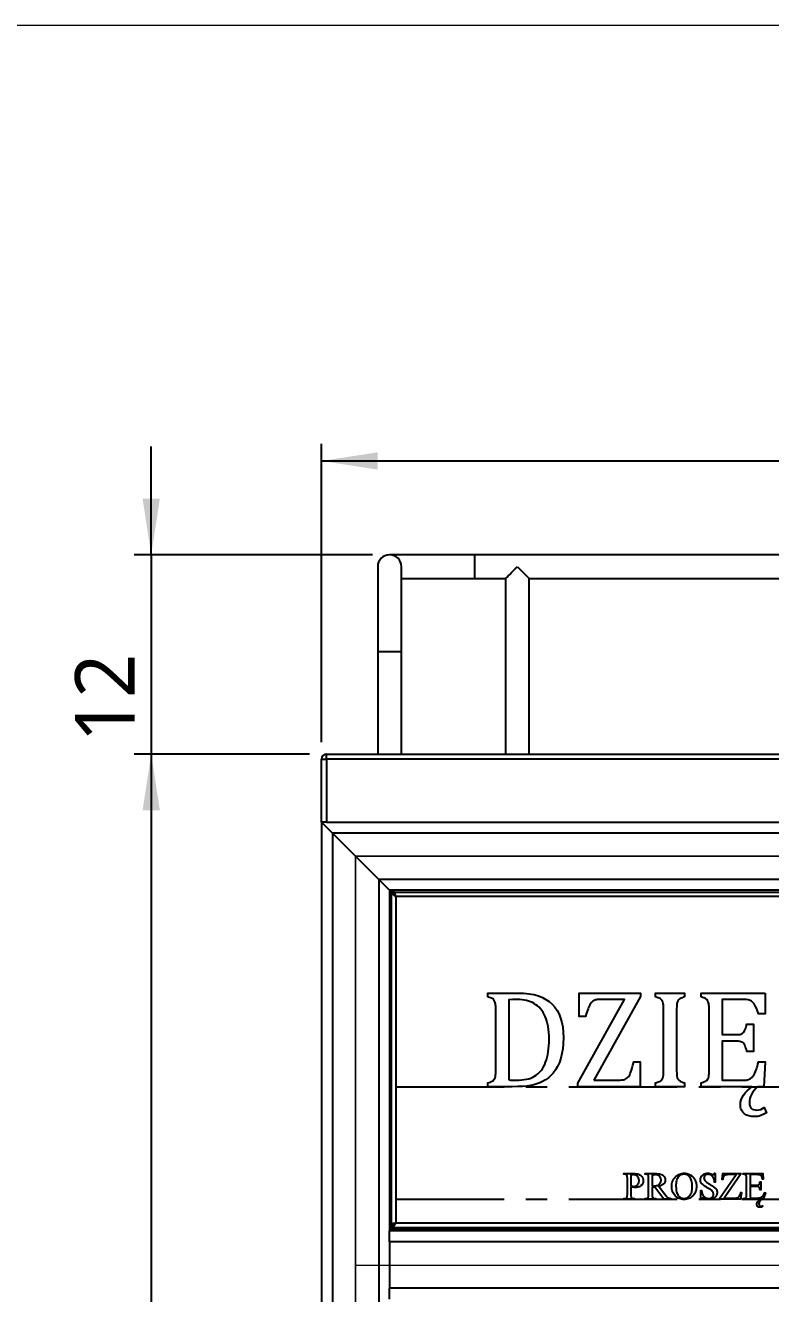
# Model space of a CAD drawing. Header units: millimetres. Extents: x 0.6 to 29.2, y 0.5 to 20.5.
# Drawn here: x 13.95 to 18.32, y 13.08 to 20.52 of the extents above; entities that cross this region are included whole.
import ezdxf

# ---------------------------------------------------------------- set-up
doc = ezdxf.new("R2010")
doc.units = ezdxf.units.MM
doc.linetypes.add('CENTER', pattern=[1.016, 0.635, -0.127, 0.127, -0.127])
doc.layers.add('BEND', color=5, linetype='CENTER')
doc.layers.add('DIMS', color=1, linetype='Continuous')
doc.styles.add('SLDTEXTSTYLE0', font='TREBUC.TTF')
doc.dimstyles.new('SLDDIMSTYLE0', dxfattribs={"dimtxt": 0.35, "dimasz": 0.3302, "dimexe": 0, "dimexo": 0.0625, "dimgap": 0.0875, "dimtad": 1, "dimdec": 1, "dimlfac": 10, "dimrnd": 1e-09, "dimzin": 12, "dimdsep": 46, "dimtxsty": 'SLDTEXTSTYLE0', "dimsah": 1, "dimcen": 0.09, "dimadec": 0, "dimazin": 3, "dimtfac": 1, "dimtdec": 1, "dimtofl": 0, "dimtmove": 0, "dimatfit": 3, "dimfxl": 0, "dimfrac": 2, "dimtolj": 1, "dimtzin": 12, "dimarcsym": 0})
doc.dimstyles.new('SLDDIMSTYLE1', dxfattribs={"dimtxt": 0.35, "dimasz": 0.3302, "dimexe": 0, "dimexo": 0.0625, "dimgap": 0.0875, "dimtad": 1, "dimdec": 0, "dimlfac": 10, "dimrnd": 1e-09, "dimzin": 12, "dimdsep": 46, "dimtxsty": 'SLDTEXTSTYLE0', "dimsah": 1, "dimcen": 0.09, "dimadec": 0, "dimazin": 3, "dimtfac": 1, "dimtmove": 0, "dimatfit": 0, "dimfxl": 0, "dimfrac": 2, "dimtolj": 1, "dimtzin": 12, "dimarcsym": 0})

# ---------------------------------------------------------------- blocks, each defined once
blk = doc.blocks.new('_D')
at = {"layer": 'DIMS'}
for p, q in [((15.6845, 16.3131), (15.6845, 18.0639)), ((22.1845, 16.3131), (22.1845, 18.0639)), ((15.6845, 17.9639), (22.1845, 17.9639))]:
    blk.add_line(p, q, dxfattribs=at)
for points in [[(15.6845, 17.9639), (16.0147, 17.9131), (16.0147, 18.0147)], [(22.1845, 17.9639), (21.8543, 18.0147), (21.8543, 17.9131)]]:
    blk.add_solid(points, dxfattribs=at)
at = {"layer": 'DIMS', "insert": (18.6631, 18.4113, -5.3244), "char_height": 0.35, "attachment_point": 1, "style": 'SLDTEXTSTYLE0'}
blk.add_mtext('65', dxfattribs=at)
blk = doc.blocks.new('_D_1')
at = {"layer": 'DIMS'}
for p, q in [((15.6145, 16.2431), (14.5845, 16.2431)), ((14.6845, 16.2431), (14.6845, 5.5431)), ((15.5845, 5.5431), (14.5845, 5.5431))]:
    blk.add_line(p, q, dxfattribs=at)
for points in [[(14.6845, 16.2431), (14.6337, 15.9129), (14.7353, 15.9129)], [(14.6845, 5.5431), (14.7353, 5.8733), (14.6337, 5.8733)]]:
    blk.add_solid(points, dxfattribs=at)
at = {"layer": 'DIMS', "insert": (14.2372, 10.3043, -5.3244), "char_height": 0.35, "attachment_point": 1, "rotation": 90, "style": 'SLDTEXTSTYLE0'}
blk.add_mtext('107', dxfattribs=at)
blk = doc.blocks.new('_D_2')
at = {"layer": 'DIMS'}
for p, q in [((14.6845, 17.4131), (14.6845, 18.0481)), ((15.9845, 17.4131), (14.5845, 17.4131)), ((14.6845, 17.4131), (14.6845, 16.2431)), ((15.6145, 16.2431), (14.5845, 16.2431)), ((14.6845, 16.2431), (14.6845, 15.6081))]:
    blk.add_line(p, q, dxfattribs=at)
for points in [[(14.6845, 17.4131), (14.7353, 17.7433), (14.6337, 17.7433)], [(14.6845, 16.2431), (14.6337, 15.9129), (14.7353, 15.9129)]]:
    blk.add_solid(points, dxfattribs=at)
at = {"layer": 'DIMS', "insert": (14.2372, 16.3118, -5.3244), "char_height": 0.35, "attachment_point": 1, "rotation": 90, "style": 'SLDTEXTSTYLE0'}
blk.add_mtext('12', dxfattribs=at)

msp = doc.modelspace()

# ---------------------------------------------------------------- linework, layer by layer
at = {"color": 7, "linetype": 'Continuous', "lineweight": 0}
for p, q in [((29.1729, 20.5213), (0.5729, 20.5213)), ((15.8845, 5.5431), (15.8845, 15.6431)), ((15.8845, 15.6431), (21.9845, 15.6431)), ((21.9845, 15.6431), (15.8845, 15.6431)), ((15.8845, 15.6431), (15.8845, 5.5431)), ((15.8845, 13.2431), (21.9845, 13.2431)), ((15.8845, 13.2431), (21.9845, 13.2431))]:
    msp.add_line(p, q, dxfattribs=at)
for p, q in [((16.5845, 17.4131), (16.0845, 17.4131)), ((21.2845, 17.4131), (16.5845, 17.4131)), ((16.5845, 17.2731), (16.5845, 17.4131)), ((16.0145, 17.3431), (16.0145, 16.8431)), ((16.1545, 16.8431), (16.1545, 17.3431)), ((16.1545, 17.2731), (16.5845, 17.2731)), ((16.5845, 17.2731), (16.7645, 17.2731)), ((16.7645, 17.2731), (16.7645, 16.2431)), ((16.9045, 16.2431), (16.9045, 17.2731)), ((16.9045, 17.2731), (20.9645, 17.2731)), ((16.0145, 16.8431), (16.0145, 16.2431)), ((16.1545, 16.8431), (16.0145, 16.8431)), ((16.1545, 16.2431), (16.1545, 16.8431)), ((15.7145, 16.2131), (15.7145, 16.2431)), ((15.7145, 16.2431), (22.1545, 16.2431)), ((15.6845, 16.2131), (15.7145, 16.2131)), ((15.6845, 15.8431), (15.6845, 16.2131)), ((15.7145, 16.2131), (15.7145, 15.8431)), ((22.1545, 16.2131), (15.7145, 16.2131)), ((15.7145, 15.8431), (15.6845, 15.8431)), ((15.6845, 15.8431), (15.6845, 5.5431)), ((15.7145, 15.8431), (22.1545, 15.8431)), ((15.7485, 15.7791), (15.7485, 5.5431)), ((15.7485, 15.7791), (16.0205, 15.5071)), ((22.1205, 15.7791), (15.7485, 15.7791)), ((16.0205, 15.5071), (16.0205, 5.5431)), ((21.8485, 15.5071), (16.0205, 15.5071)), ((16.0845, 15.4431), (16.0845, 13.4431)), ((21.7845, 15.4431), (16.0845, 15.4431)), ((16.0945, 13.4791), (16.0945, 15.4331)), ((16.1095, 15.4331), (16.0945, 15.4331)), ((16.0955, 15.4389), (16.0955, 15.4431)), ((16.1105, 15.4331), (21.7585, 15.4331)), ((16.1105, 15.4261), (16.1105, 15.4331)), ((16.1136, 15.4211), (16.1105, 15.4241)), ((16.0945, 15.3631), (16.0845, 15.3631)), ((16.1215, 15.4061), (16.1215, 13.4901)), ((21.7475, 15.4061), (16.1215, 15.4061)), ((16.0845, 15.3031), (16.0945, 15.3031)), ((16.0945, 13.4791), (16.0996, 13.4791)), ((16.0945, 13.4781), (16.0945, 13.4631)), ((16.1215, 13.4901), (21.7475, 13.4901)), ((21.7845, 13.4431), (16.0845, 13.4431)), ((16.0845, 13.3791), (16.0845, 13.4431)), ((16.0945, 13.4631), (21.7745, 13.4631)), ((16.0945, 13.4631), (16.0945, 13.4511)), ((16.0945, 13.4511), (21.7745, 13.4511)), ((16.0945, 13.4431), (16.0945, 13.4511)), ((16.0845, 13.3791), (16.0845, 13.1071)), ((21.7845, 13.3791), (16.0845, 13.3791)), ((21.7845, 13.1071), (16.0845, 13.1071)), ((16.0845, 13.0431), (16.0845, 13.1071))]:
    msp.add_line(p, q)
at = {"flags": 128}
for points in [[(16.7645, 17.2731), (16.7656, 17.2741), (16.7688, 17.2773), (16.7739, 17.2824), (16.7809, 17.2894), (16.7895, 17.2981), (16.7995, 17.3081), (16.8106, 17.3191), (16.8224, 17.3309), (16.8345, 17.3431)], [(16.8345, 17.3431), (16.8467, 17.3309), (16.8585, 17.3191), (16.8695, 17.3081), (16.8795, 17.2981), (16.8882, 17.2894), (16.8952, 17.2824), (16.9003, 17.2773), (16.9035, 17.2741), (16.9045, 17.2731)], [(15.6845, 15.8431), (15.6855, 15.8421), (15.6884, 15.8392), (15.6931, 15.8345), (15.6995, 15.8281), (15.7074, 15.8202), (15.7165, 15.8111), (15.7267, 15.8009), (15.7374, 15.7902), (15.7485, 15.7791)], [(15.7485, 15.7791), (15.7361, 15.7915), (15.724, 15.8035), (15.713, 15.8146), (15.7033, 15.8243), (15.6953, 15.8323), (15.6894, 15.8382), (15.6858, 15.8418), (15.6845, 15.8431)], [(16.0205, 15.5071), (16.0317, 15.4959), (16.0424, 15.4852), (16.0525, 15.4751), (16.0617, 15.4659), (16.0696, 15.458), (16.076, 15.4516), (16.0807, 15.4469), (16.0836, 15.444), (16.0845, 15.4431)], [(16.0845, 15.4431), (16.0833, 15.4443), (16.0797, 15.4479), (16.0738, 15.4538), (16.0658, 15.4618), (16.0561, 15.4715), (16.045, 15.4826), (16.033, 15.4946), (16.0205, 15.5071)], [(16.6603, 14.2901), (16.6603, 14.313), (16.6603, 14.313), (16.6689, 14.3154), (16.6762, 14.3176), (16.6821, 14.3199), (16.6868, 14.322), (16.694, 14.3271), (16.6993, 14.3333), (16.7033, 14.3415), (16.7058, 14.3527), (16.7066, 14.36), (16.7073, 14.3692), (16.7077, 14.3802), (16.7078, 14.3929), (16.7078, 14.3929), (16.7078, 14.7372), (16.7078, 14.7372), (16.7077, 14.7502), (16.7073, 14.7612), (16.7066, 14.7703), (16.7058, 14.7775), (16.7031, 14.7886), (16.6992, 14.7968), (16.6938, 14.8031), (16.6869, 14.8078), (16.6824, 14.81), (16.6764, 14.8122), (16.6691, 14.8146), (16.6603, 14.8171), (16.6603, 14.8171), (16.6603, 14.8401), (16.6603, 14.8401), (16.8352, 14.8401), (16.8352, 14.8401), (16.8535, 14.8398), (16.8711, 14.839), (16.8877, 14.8377), (16.9036, 14.8359), (16.9185, 14.8335), (16.9327, 14.8306), (16.9459, 14.8273), (16.9583, 14.8233), (16.9814, 14.814), (17.0026, 14.8027), (17.022, 14.7893), (17.0394, 14.7739), (17.0549, 14.7566), (17.0683, 14.7374), (17.0795, 14.716), (17.0887, 14.6928), (17.0958, 14.6673), (17.101, 14.6395), (17.104, 14.6095), (17.105, 14.577), (17.105, 14.577), (17.1041, 14.5439), (17.1012, 14.5129), (17.0963, 14.484), (17.0896, 14.457), (17.0812, 14.4322), (17.0708, 14.4094), (17.0587, 14.3888), (17.0449, 14.3703), (17.0449, 14.3703), (17.0314, 14.3556), (17.0166, 14.3423), (17.0002, 14.3304), (16.9824, 14.3199), (16.9824, 14.3199), (16.9666, 14.3124), (16.9494, 14.306), (16.9311, 14.3009), (16.9115, 14.2969), (16.8898, 14.2939), (16.8649, 14.2917), (16.8366, 14.2905), (16.805, 14.2901), (16.805, 14.2901), (16.6603, 14.2901)], [(17.283, 14.3282), (17.4257, 14.3282), (17.4257, 14.3282), (17.4382, 14.3286), (17.4489, 14.3294), (17.4578, 14.331), (17.4651, 14.333), (17.4713, 14.3358), (17.4768, 14.3392), (17.4818, 14.3434), (17.4863, 14.3482), (17.4903, 14.3539), (17.4943, 14.3606), (17.4978, 14.3684), (17.5013, 14.3772), (17.5049, 14.3878), (17.5087, 14.4011), (17.513, 14.4168), (17.5175, 14.4352), (17.5175, 14.4352), (17.5557, 14.4352), (17.5557, 14.4352), (17.5557, 14.2901), (17.5557, 14.2901), (17.1891, 14.2901), (17.1891, 14.2901), (17.1891, 14.3103), (17.1891, 14.3103), (17.4641, 14.8019), (17.4641, 14.8019), (17.3187, 14.8019), (17.3187, 14.8019), (17.3113, 14.8017), (17.3047, 14.8013), (17.2989, 14.8004), (17.294, 14.7992), (17.2855, 14.796), (17.2777, 14.7914), (17.2706, 14.7848), (17.2635, 14.7757), (17.2601, 14.7701), (17.2565, 14.7635), (17.253, 14.7559), (17.2494, 14.7474), (17.246, 14.7379), (17.2424, 14.7273), (17.2387, 14.7154), (17.2349, 14.7026), (17.2349, 14.7026), (17.1967, 14.7026), (17.1967, 14.7026), (17.1967, 14.8401), (17.1967, 14.8401), (17.5575, 14.8401), (17.5575, 14.8401), (17.5575, 14.8201), (17.5575, 14.8201), (17.283, 14.3282)], [(17.7696, 14.3929), (17.7697, 14.3805), (17.7701, 14.3699), (17.7706, 14.361), (17.7714, 14.3539), (17.7738, 14.3429), (17.7774, 14.3345), (17.7826, 14.3279), (17.7899, 14.3225), (17.7947, 14.3201), (17.8008, 14.3177), (17.808, 14.3154), (17.8168, 14.313), (17.8168, 14.313), (17.8168, 14.2901), (17.8168, 14.2901), (17.6461, 14.2901), (17.6461, 14.2901), (17.6461, 14.313), (17.6461, 14.313), (17.6575, 14.3162), (17.667, 14.3197), (17.6742, 14.3232), (17.6795, 14.3271), (17.6833, 14.3314), (17.6865, 14.3365), (17.6889, 14.3423), (17.6906, 14.3491), (17.6918, 14.3573), (17.6926, 14.3673), (17.6931, 14.3791), (17.6932, 14.3929), (17.6932, 14.3929), (17.6932, 14.7372), (17.6932, 14.7372), (17.6931, 14.7499), (17.6927, 14.7609), (17.692, 14.77), (17.6912, 14.7772), (17.6886, 14.7883), (17.6846, 14.7966), (17.6793, 14.8029), (17.6723, 14.8078), (17.6678, 14.81), (17.6619, 14.8122), (17.6547, 14.8146), (17.6461, 14.8171), (17.6461, 14.8171), (17.6461, 14.8401), (17.6461, 14.8401), (17.8168, 14.8401), (17.8168, 14.8401), (17.8168, 14.8171), (17.8168, 14.8171), (17.8085, 14.815), (17.8015, 14.8127), (17.7956, 14.8106), (17.7911, 14.8083), (17.7842, 14.8034), (17.7787, 14.7974), (17.7765, 14.7937), (17.7746, 14.7892), (17.7731, 14.784), (17.7718, 14.7778), (17.7708, 14.7703), (17.7702, 14.761), (17.7697, 14.7501), (17.7696, 14.7372), (17.7696, 14.7372), (17.7696, 14.3929)], [(18.2891, 14.8401), (18.2891, 14.7178), (18.2891, 14.7178), (18.2509, 14.7178), (18.2509, 14.7178), (18.2448, 14.7359), (18.2384, 14.7516), (18.2319, 14.765), (18.2252, 14.776), (18.218, 14.7848), (18.2102, 14.7916), (18.2012, 14.7966), (18.1907, 14.7997), (18.1784, 14.8014), (18.1637, 14.8019), (18.1637, 14.8019), (18.037, 14.8019), (18.037, 14.8019), (18.037, 14.5956), (18.037, 14.5956), (18.1242, 14.5956), (18.1242, 14.5956), (18.1327, 14.596), (18.1402, 14.5969), (18.1467, 14.5985), (18.1523, 14.6007), (18.1572, 14.6037), (18.1617, 14.6077), (18.1656, 14.6124), (18.1692, 14.6182), (18.1726, 14.6252), (18.1759, 14.6339), (18.179, 14.6444), (18.1821, 14.6567), (18.1821, 14.6567), (18.2203, 14.6567), (18.2203, 14.6567), (18.2203, 14.4963), (18.2203, 14.4963), (18.1821, 14.4963), (18.1821, 14.4963), (18.1791, 14.508), (18.1761, 14.5181), (18.1728, 14.5269), (18.1695, 14.5339), (18.1659, 14.5398), (18.1619, 14.5448), (18.1576, 14.5488), (18.153, 14.5519), (18.1476, 14.5543), (18.1411, 14.5561), (18.1332, 14.5571), (18.1242, 14.5574), (18.1242, 14.5574), (18.037, 14.5574), (18.037, 14.5574), (18.037, 14.3282), (18.037, 14.3282), (18.1597, 14.3282), (18.1597, 14.3282), (18.1689, 14.3285), (18.1772, 14.3291), (18.1846, 14.3302), (18.1911, 14.3317), (18.2023, 14.3364), (18.2117, 14.3435), (18.2199, 14.3532), (18.2271, 14.3653), (18.2333, 14.3789), (18.2384, 14.3931), (18.241, 14.4011), (18.2438, 14.4108), (18.2472, 14.4222), (18.2509, 14.4352), (18.2509, 14.4352), (18.2891, 14.4352), (18.2891, 14.4352), (18.2814, 14.2901), (18.2814, 14.2901), (18.2454, 14.2901), (18.2454, 14.2901), (18.2341, 14.2786), (18.2244, 14.2671), (18.2161, 14.2556), (18.2094, 14.244), (18.2042, 14.2323), (18.2004, 14.2206), (18.1981, 14.2089), (18.1974, 14.1971), (18.1974, 14.1971), (18.1981, 14.1865), (18.2001, 14.1774), (18.2035, 14.1696), (18.2081, 14.1634), (18.2142, 14.1586), (18.2216, 14.1553), (18.2303, 14.1533), (18.2404, 14.1526), (18.2404, 14.1526), (18.2534, 14.1536), (18.2646, 14.1569), (18.2747, 14.1617), (18.2843, 14.1678), (18.2843, 14.1678), (18.2967, 14.1373), (18.2967, 14.1373), (18.2811, 14.128), (18.2641, 14.1207), (18.255, 14.1179), (18.2454, 14.1159), (18.235, 14.1147), (18.2241, 14.1144), (18.2241, 14.1144), (18.2086, 14.1153), (18.1938, 14.1182), (18.1802, 14.1233), (18.1684, 14.1307), (18.1585, 14.1406), (18.1506, 14.1529), (18.1477, 14.1601), (18.1456, 14.1681), (18.1444, 14.1765), (18.1439, 14.1859), (18.1439, 14.1859), (18.145, 14.1995), (18.1485, 14.2131), (18.1541, 14.2267), (18.1619, 14.2402), (18.1718, 14.2534), (18.1834, 14.2662), (18.1967, 14.2784), (18.2117, 14.2901), (18.2117, 14.2901), (17.9134, 14.2901), (17.9134, 14.2901), (17.9134, 14.313), (17.9134, 14.313), (17.9249, 14.3162), (17.9343, 14.3197), (17.9416, 14.3232), (17.9469, 14.3271), (17.9507, 14.3314), (17.9539, 14.3365), (17.9563, 14.3423), (17.958, 14.3491), (17.9591, 14.3573), (17.96, 14.3673), (17.9605, 14.3791), (17.9606, 14.3929), (17.9606, 14.3929), (17.9606, 14.7372), (17.9606, 14.7372), (17.9605, 14.7499), (17.9601, 14.7609), (17.9594, 14.77), (17.9586, 14.7772), (17.9559, 14.7883), (17.952, 14.7966), (17.9466, 14.8029), (17.9397, 14.8078), (17.9352, 14.81), (17.9293, 14.8122), (17.922, 14.8146), (17.9134, 14.8171), (17.9134, 14.8171), (17.9134, 14.8401), (17.9134, 14.8401), (18.2891, 14.8401)], [(16.7842, 14.3298), (16.7929, 14.3291), (16.8035, 14.3286), (16.8159, 14.3284), (16.8303, 14.3282), (16.8303, 14.3282), (16.8461, 14.3286), (16.8613, 14.3297), (16.8754, 14.3314), (16.8887, 14.3337), (16.9014, 14.337), (16.9133, 14.3409), (16.9248, 14.3457), (16.9355, 14.3513), (16.9458, 14.3578), (16.9556, 14.3656), (16.9648, 14.3746), (16.9734, 14.3846), (16.9814, 14.3957), (16.9887, 14.4075), (16.9951, 14.4202), (17.0007, 14.4336), (17.0056, 14.4478), (17.0098, 14.4629), (17.0134, 14.4786), (17.0161, 14.4951), (17.0183, 14.5124), (17.0198, 14.5306), (17.0206, 14.5495), (17.021, 14.5692), (17.021, 14.5692), (17.0206, 14.589), (17.0196, 14.6079), (17.0178, 14.6258), (17.0153, 14.6429), (17.012, 14.6591), (17.0082, 14.6743), (17.0036, 14.6886), (16.9982, 14.7021), (16.9922, 14.7146), (16.9857, 14.7263), (16.9785, 14.7372), (16.9707, 14.7471), (16.9624, 14.7561), (16.9534, 14.7643), (16.9439, 14.7715), (16.9337, 14.778), (16.9231, 14.7836), (16.912, 14.7885), (16.9003, 14.7926), (16.8882, 14.7959), (16.8755, 14.7985), (16.8624, 14.8004), (16.8488, 14.8015), (16.8346, 14.8019), (16.8346, 14.8019), (16.8087, 14.8015), (16.7842, 14.8003), (16.7842, 14.8003), (16.7842, 14.3298)], [(17.5012, 13.7013), (17.5012, 13.657), (17.5012, 13.657), (17.5012, 13.6535), (17.5014, 13.6504), (17.5016, 13.6477), (17.502, 13.6453), (17.5024, 13.6432), (17.5029, 13.6415), (17.5035, 13.6401), (17.5042, 13.639), (17.5042, 13.639), (17.5065, 13.6369), (17.5093, 13.6353), (17.5126, 13.6344), (17.5165, 13.6341), (17.5165, 13.6341), (17.522, 13.6341), (17.522, 13.6341), (17.522, 13.6299), (17.522, 13.6299), (17.4595, 13.6299), (17.4595, 13.6299), (17.4595, 13.6341), (17.4595, 13.6341), (17.465, 13.6341), (17.465, 13.6341), (17.4672, 13.6342), (17.4693, 13.6344), (17.4712, 13.6349), (17.473, 13.6357), (17.4745, 13.6365), (17.4759, 13.6376), (17.4772, 13.6389), (17.4782, 13.6404), (17.4782, 13.6404), (17.4787, 13.6414), (17.4792, 13.6427), (17.4795, 13.6443), (17.4799, 13.6463), (17.4801, 13.6485), (17.4802, 13.651), (17.4803, 13.6539), (17.4804, 13.657), (17.4804, 13.657), (17.4804, 13.7528), (17.4804, 13.7528), (17.4803, 13.7563), (17.4802, 13.7594), (17.4799, 13.7621), (17.4797, 13.7645), (17.4792, 13.7666), (17.4787, 13.7683), (17.4782, 13.7697), (17.4775, 13.7707), (17.4775, 13.7707), (17.4751, 13.7729), (17.4723, 13.7745), (17.4689, 13.7754), (17.465, 13.7757), (17.465, 13.7757), (17.4595, 13.7757), (17.4595, 13.7757), (17.4595, 13.7799), (17.4595, 13.7799), (17.5147, 13.7799), (17.5147, 13.7799), (17.5196, 13.7798), (17.5243, 13.7796), (17.5286, 13.7793), (17.5327, 13.7789), (17.5366, 13.7783), (17.5401, 13.7776), (17.5435, 13.7768), (17.5465, 13.7758), (17.5521, 13.7734), (17.5572, 13.7704), (17.5619, 13.7666), (17.5661, 13.7621), (17.568, 13.7596), (17.5696, 13.757), (17.571, 13.7543), (17.5721, 13.7515), (17.573, 13.7486), (17.5736, 13.7456), (17.574, 13.7425), (17.5741, 13.7392), (17.5741, 13.7392), (17.5739, 13.7348), (17.5733, 13.7306), (17.5724, 13.7266), (17.571, 13.7229), (17.5693, 13.7193), (17.5672, 13.716), (17.5647, 13.7128), (17.5618, 13.7099), (17.5585, 13.7073), (17.555, 13.705), (17.5511, 13.703), (17.5469, 13.7015), (17.5424, 13.7002), (17.5375, 13.6994), (17.5324, 13.6988), (17.5269, 13.6986), (17.5269, 13.6986), (17.5212, 13.6988), (17.5149, 13.6993), (17.5083, 13.7002), (17.5012, 13.7013)], [(17.7359, 13.6299), (17.6948, 13.6299), (17.6948, 13.6299), (17.6427, 13.7007), (17.6427, 13.7007), (17.6399, 13.7006), (17.6373, 13.7006), (17.6351, 13.7005), (17.6331, 13.7005), (17.6331, 13.7005), (17.6315, 13.7005), (17.6298, 13.7005), (17.628, 13.7006), (17.6262, 13.7007), (17.6262, 13.7007), (17.6262, 13.657), (17.6262, 13.657), (17.6262, 13.6535), (17.6264, 13.6504), (17.6266, 13.6477), (17.627, 13.6453), (17.6274, 13.6432), (17.6279, 13.6415), (17.6285, 13.6401), (17.6292, 13.639), (17.6292, 13.639), (17.6315, 13.6369), (17.6343, 13.6353), (17.6376, 13.6344), (17.6414, 13.6341), (17.6414, 13.6341), (17.647, 13.6341), (17.647, 13.6341), (17.647, 13.6299), (17.647, 13.6299), (17.5845, 13.6299), (17.5845, 13.6299), (17.5845, 13.6341), (17.5845, 13.6341), (17.59, 13.6341), (17.59, 13.6341), (17.5922, 13.6342), (17.5942, 13.6344), (17.5961, 13.6349), (17.5979, 13.6357), (17.5994, 13.6365), (17.6008, 13.6376), (17.6021, 13.6389), (17.6031, 13.6404), (17.6031, 13.6404), (17.6036, 13.6414), (17.6041, 13.6427), (17.6045, 13.6443), (17.6048, 13.6463), (17.605, 13.6485), (17.6052, 13.651), (17.6053, 13.6539), (17.6054, 13.657), (17.6054, 13.657), (17.6054, 13.7528), (17.6054, 13.7528), (17.6053, 13.7563), (17.6052, 13.7594), (17.6049, 13.7621), (17.6046, 13.7645), (17.6042, 13.7666), (17.6037, 13.7683), (17.6031, 13.7697), (17.6024, 13.7707), (17.6024, 13.7707), (17.6, 13.7729), (17.5972, 13.7745), (17.5938, 13.7754), (17.59, 13.7757), (17.59, 13.7757), (17.5845, 13.7757), (17.5845, 13.7757), (17.5845, 13.7799), (17.5845, 13.7799), (17.64, 13.7799), (17.64, 13.7799), (17.6458, 13.7798), (17.6513, 13.7797), (17.6564, 13.7794), (17.661, 13.779), (17.6653, 13.7786), (17.6692, 13.778), (17.6727, 13.7773), (17.6757, 13.7765), (17.6813, 13.7745), (17.6864, 13.7718), (17.691, 13.7683), (17.6952, 13.7642), (17.6971, 13.7619), (17.6988, 13.7595), (17.7002, 13.757), (17.7013, 13.7544), (17.7022, 13.7516), (17.7028, 13.7488), (17.7032, 13.7458), (17.7033, 13.7428), (17.7033, 13.7428), (17.7032, 13.7395), (17.7027, 13.7363), (17.702, 13.7333), (17.701, 13.7303), (17.6997, 13.7275), (17.6981, 13.7248), (17.6963, 13.7222), (17.6941, 13.7197), (17.6917, 13.7173), (17.6889, 13.7151), (17.6858, 13.7132), (17.6825, 13.7113), (17.6787, 13.7097), (17.6747, 13.7082), (17.6704, 13.707), (17.6658, 13.7059), (17.6658, 13.7059), (17.698, 13.6607), (17.698, 13.6607), (17.7006, 13.657), (17.7031, 13.6537), (17.7055, 13.6507), (17.7078, 13.648), (17.71, 13.6456), (17.7121, 13.6436), (17.7142, 13.6418), (17.7161, 13.6404), (17.7202, 13.6381), (17.7248, 13.6363), (17.73, 13.635), (17.7359, 13.6341), (17.7359, 13.6341), (17.7359, 13.6299)], [(17.8151, 13.782), (17.8223, 13.7816), (17.8291, 13.7806), (17.8358, 13.7789), (17.8422, 13.7765), (17.8483, 13.7734), (17.8543, 13.7697), (17.8599, 13.7653), (17.8654, 13.7602), (17.8703, 13.7546), (17.8747, 13.7486), (17.8783, 13.7423), (17.8813, 13.7357), (17.8836, 13.7287), (17.8853, 13.7214), (17.8863, 13.7137), (17.8866, 13.7058), (17.8866, 13.7058), (17.8863, 13.6975), (17.8853, 13.6897), (17.8836, 13.6822), (17.8813, 13.675), (17.8783, 13.6682), (17.8746, 13.6618), (17.8702, 13.6557), (17.8652, 13.65), (17.8597, 13.6448), (17.8539, 13.6403), (17.8479, 13.6365), (17.8415, 13.6333), (17.8349, 13.6309), (17.828, 13.6292), (17.8208, 13.6282), (17.8134, 13.6278), (17.8134, 13.6278), (17.8058, 13.6281), (17.7986, 13.6292), (17.7917, 13.6308), (17.7851, 13.6332), (17.7788, 13.6362), (17.7728, 13.64), (17.7671, 13.6443), (17.7617, 13.6494), (17.7568, 13.655), (17.7525, 13.661), (17.749, 13.6675), (17.746, 13.6743), (17.7437, 13.6815), (17.7421, 13.689), (17.7411, 13.697), (17.7408, 13.7054), (17.7408, 13.7054), (17.7412, 13.714), (17.7423, 13.7222), (17.7442, 13.73), (17.7468, 13.7373), (17.7502, 13.7443), (17.7544, 13.7508), (17.7593, 13.757), (17.7649, 13.7627), (17.7649, 13.7627), (17.7703, 13.7673), (17.7759, 13.7712), (17.7818, 13.7745), (17.788, 13.7772), (17.7944, 13.7793), (17.801, 13.7808), (17.808, 13.7817), (17.8151, 13.782)], [(17.8131, 13.7757), (17.8082, 13.7755), (17.8035, 13.7748), (17.7991, 13.7736), (17.795, 13.772), (17.7911, 13.7699), (17.7874, 13.7673), (17.7841, 13.7642), (17.7809, 13.7607), (17.7809, 13.7607), (17.7773, 13.7558), (17.7743, 13.7503), (17.7717, 13.7443), (17.7696, 13.7377), (17.7679, 13.7306), (17.7667, 13.7229), (17.766, 13.7147), (17.7658, 13.706), (17.7658, 13.706), (17.7661, 13.697), (17.7668, 13.6886), (17.768, 13.6807), (17.7697, 13.6733), (17.7719, 13.6665), (17.7746, 13.6602), (17.7778, 13.6544), (17.7814, 13.6492), (17.7814, 13.6492), (17.7846, 13.6456), (17.7879, 13.6426), (17.7915, 13.64), (17.7954, 13.6378), (17.7994, 13.6362), (17.8038, 13.635), (17.8083, 13.6343), (17.8132, 13.6341), (17.8132, 13.6341), (17.8183, 13.6343), (17.8232, 13.6351), (17.8279, 13.6364), (17.8324, 13.6382), (17.8366, 13.6405), (17.8406, 13.6434), (17.8443, 13.6468), (17.8479, 13.6506), (17.8511, 13.6551), (17.8539, 13.6601), (17.8563, 13.6657), (17.8582, 13.672), (17.8597, 13.6788), (17.8608, 13.6862), (17.8614, 13.6943), (17.8616, 13.7029), (17.8616, 13.7029), (17.8614, 13.7123), (17.8607, 13.721), (17.8595, 13.7291), (17.8578, 13.7367), (17.8557, 13.7436), (17.8531, 13.7498), (17.8501, 13.7555), (17.8465, 13.7606), (17.8465, 13.7606), (17.8434, 13.7641), (17.8399, 13.7672), (17.8361, 13.7698), (17.8321, 13.7719), (17.8278, 13.7736), (17.8231, 13.7748), (17.8183, 13.7755), (17.8131, 13.7757)], [(17.997, 13.782), (17.997, 13.7299), (17.997, 13.7299), (17.9929, 13.7299), (17.9929, 13.7299), (17.9918, 13.7374), (17.9903, 13.7442), (17.9885, 13.7501), (17.9863, 13.7552), (17.9837, 13.7597), (17.9806, 13.7637), (17.977, 13.7672), (17.9728, 13.7702), (17.9684, 13.7726), (17.9639, 13.7744), (17.9594, 13.7754), (17.9548, 13.7757), (17.9548, 13.7757), (17.9522, 13.7756), (17.9497, 13.7753), (17.9474, 13.7747), (17.9451, 13.7739), (17.943, 13.7729), (17.941, 13.7717), (17.9391, 13.7703), (17.9373, 13.7686), (17.9342, 13.7649), (17.9321, 13.7609), (17.9308, 13.7567), (17.9304, 13.7523), (17.9304, 13.7523), (17.9306, 13.7489), (17.9314, 13.7457), (17.9328, 13.7426), (17.9347, 13.7396), (17.9347, 13.7396), (17.9365, 13.7374), (17.9388, 13.7351), (17.9417, 13.7325), (17.9451, 13.7298), (17.9491, 13.7269), (17.9536, 13.7238), (17.9586, 13.7205), (17.9641, 13.7171), (17.9641, 13.7171), (17.9687, 13.7144), (17.9729, 13.7118), (17.9768, 13.7093), (17.9803, 13.707), (17.9835, 13.705), (17.9863, 13.703), (17.9888, 13.7013), (17.991, 13.6997), (17.9947, 13.6966), (17.998, 13.6933), (18.0008, 13.6896), (18.0032, 13.6857), (18.005, 13.6816), (18.0064, 13.6775), (18.0072, 13.6732), (18.0075, 13.6689), (18.0075, 13.6689), (18.0073, 13.6647), (18.0066, 13.6608), (18.0056, 13.6569), (18.0042, 13.6533), (18.0024, 13.6497), (18.0002, 13.6463), (17.9976, 13.643), (17.9946, 13.64), (17.9912, 13.6371), (17.9877, 13.6346), (17.9839, 13.6326), (17.9799, 13.6308), (17.9756, 13.6295), (17.9711, 13.6286), (17.9664, 13.628), (17.9615, 13.6278), (17.9615, 13.6278), (17.9553, 13.6281), (17.9495, 13.6288), (17.9495, 13.6288), (17.9486, 13.629), (17.9474, 13.6292), (17.946, 13.6296), (17.9444, 13.6301), (17.9425, 13.6306), (17.9405, 13.6312), (17.9382, 13.6319), (17.9356, 13.6327), (17.9331, 13.6335), (17.9309, 13.6342), (17.9289, 13.6348), (17.9271, 13.6353), (17.9256, 13.6357), (17.9243, 13.6359), (17.9232, 13.6361), (17.9224, 13.6361), (17.9224, 13.6361), (17.9211, 13.636), (17.92, 13.6358), (17.9189, 13.6352), (17.9181, 13.6345), (17.9174, 13.6335), (17.9167, 13.632), (17.9162, 13.6301), (17.9158, 13.6278), (17.9158, 13.6278), (17.9116, 13.6278), (17.9116, 13.6278), (17.9116, 13.6799), (17.9116, 13.6799), (17.9158, 13.6799), (17.9158, 13.6799), (17.9165, 13.6757), (17.9173, 13.6718), (17.9181, 13.6681), (17.919, 13.6648), (17.92, 13.6617), (17.921, 13.6589), (17.922, 13.6563), (17.9231, 13.654), (17.9258, 13.6499), (17.929, 13.6461), (17.9328, 13.6428), (17.9373, 13.6397), (17.9422, 13.6372), (17.9473, 13.6355), (17.9526, 13.6344), (17.9582, 13.6341), (17.9582, 13.6341), (17.9614, 13.6342), (17.9644, 13.6345), (17.9673, 13.6351), (17.97, 13.6359), (17.9725, 13.6369), (17.9748, 13.6382), (17.977, 13.6397), (17.979, 13.6414), (17.9808, 13.6433), (17.9823, 13.6453), (17.9836, 13.6473), (17.9847, 13.6495), (17.9855, 13.6517), (17.9861, 13.6539), (17.9865, 13.6563), (17.9866, 13.6588), (17.9866, 13.6588), (17.9865, 13.6616), (17.9859, 13.6644), (17.9851, 13.6672), (17.9838, 13.6701), (17.9822, 13.6729), (17.9803, 13.6756), (17.9779, 13.6781), (17.9752, 13.6806), (17.9752, 13.6806), (17.974, 13.6816), (17.9723, 13.6828), (17.9703, 13.6842), (17.9678, 13.6858), (17.9649, 13.6877), (17.9616, 13.6898), (17.9578, 13.6921), (17.9536, 13.6946), (17.9494, 13.6972), (17.9454, 13.6997), (17.9417, 13.702), (17.9383, 13.7042), (17.9351, 13.7063), (17.9322, 13.7082), (17.9296, 13.71), (17.9273, 13.7116), (17.9232, 13.7149), (17.9196, 13.7183), (17.9166, 13.7219), (17.9141, 13.7257), (17.9121, 13.7297), (17.9107, 13.7338), (17.9098, 13.7382), (17.9095, 13.7427), (17.9095, 13.7427), (17.9097, 13.7466), (17.9103, 13.7504), (17.9112, 13.7541), (17.9126, 13.7576), (17.9143, 13.761), (17.9163, 13.7643), (17.9188, 13.7674), (17.9216, 13.7704), (17.9247, 13.7731), (17.928, 13.7754), (17.9316, 13.7775), (17.9353, 13.7791), (17.9392, 13.7803), (17.9434, 13.7813), (17.9477, 13.7818), (17.9523, 13.782), (17.9523, 13.782), (17.9582, 13.7816), (17.9643, 13.7806), (17.9705, 13.7788), (17.9769, 13.7763), (17.9769, 13.7763), (17.9797, 13.7751), (17.9821, 13.7743), (17.984, 13.7738), (17.9855, 13.7736), (17.9855, 13.7736), (17.9868, 13.7737), (17.988, 13.7741), (17.9891, 13.7746), (17.99, 13.7753), (17.9909, 13.7763), (17.9916, 13.7778), (17.9923, 13.7797), (17.9929, 13.782), (17.9929, 13.782), (17.997, 13.782)], [(18.148, 13.7799), (18.0492, 13.6361), (18.0492, 13.6361), (18.1125, 13.6361), (18.1125, 13.6361), (18.116, 13.6362), (18.1193, 13.6365), (18.1224, 13.6371), (18.1253, 13.6378), (18.1279, 13.6386), (18.1303, 13.6398), (18.1325, 13.6411), (18.1344, 13.6426), (18.1363, 13.6444), (18.1381, 13.6467), (18.1398, 13.6493), (18.1414, 13.6524), (18.1431, 13.6558), (18.1446, 13.6597), (18.1461, 13.664), (18.1476, 13.6688), (18.1476, 13.6688), (18.1512, 13.6681), (18.1512, 13.6681), (18.1443, 13.6299), (18.1443, 13.6299), (18.022, 13.6299), (18.022, 13.6299), (18.022, 13.6327), (18.022, 13.6327), (18.1189, 13.7736), (18.1189, 13.7736), (18.0712, 13.7736), (18.0712, 13.7736), (18.0657, 13.7735), (18.061, 13.773), (18.0571, 13.7722), (18.054, 13.7711), (18.0515, 13.7696), (18.0493, 13.7679), (18.0475, 13.7659), (18.0459, 13.7636), (18.0452, 13.7622), (18.0445, 13.7606), (18.0439, 13.7587), (18.0432, 13.7566), (18.0426, 13.7541), (18.042, 13.7515), (18.0414, 13.7485), (18.0408, 13.7453), (18.0408, 13.7453), (18.0366, 13.7453), (18.0366, 13.7453), (18.0408, 13.7799), (18.0408, 13.7799), (18.148, 13.7799)], [(18.2012, 13.7736), (18.2012, 13.7111), (18.2012, 13.7111), (18.2366, 13.7111), (18.2366, 13.7111), (18.2396, 13.7112), (18.2424, 13.7114), (18.2448, 13.7117), (18.247, 13.7121), (18.249, 13.7126), (18.2507, 13.7132), (18.2521, 13.714), (18.2533, 13.7149), (18.2533, 13.7149), (18.2546, 13.7162), (18.2558, 13.7178), (18.2568, 13.7195), (18.2577, 13.7216), (18.2584, 13.7238), (18.2589, 13.7263), (18.2593, 13.729), (18.2595, 13.732), (18.2595, 13.732), (18.2637, 13.732), (18.2637, 13.732), (18.2637, 13.6841), (18.2637, 13.6841), (18.2595, 13.6841), (18.2595, 13.6841), (18.2588, 13.6887), (18.258, 13.6925), (18.2573, 13.6953), (18.2565, 13.6971), (18.2565, 13.6971), (18.2554, 13.6989), (18.254, 13.7004), (18.2522, 13.7017), (18.2502, 13.7028), (18.2477, 13.7037), (18.2446, 13.7044), (18.2409, 13.7048), (18.2366, 13.7049), (18.2366, 13.7049), (18.2012, 13.7049), (18.2012, 13.7049), (18.2012, 13.6536), (18.2012, 13.6536), (18.2012, 13.6511), (18.2013, 13.6489), (18.2013, 13.647), (18.2014, 13.6453), (18.2016, 13.6439), (18.2017, 13.6427), (18.2019, 13.6417), (18.2021, 13.641), (18.2034, 13.639), (18.2054, 13.6374), (18.2068, 13.6369), (18.2088, 13.6365), (18.2112, 13.6362), (18.2142, 13.6361), (18.2142, 13.6361), (18.2409, 13.6361), (18.2409, 13.6361), (18.2471, 13.6363), (18.2524, 13.6366), (18.2568, 13.6372), (18.2603, 13.638), (18.2633, 13.6392), (18.2662, 13.6408), (18.2691, 13.6429), (18.2719, 13.6454), (18.2719, 13.6454), (18.2755, 13.6495), (18.2792, 13.6546), (18.2829, 13.6605), (18.2866, 13.6674), (18.2866, 13.6674), (18.2908, 13.6674), (18.2908, 13.6674), (18.2773, 13.6299), (18.2773, 13.6299), (18.1595, 13.6299), (18.1595, 13.6299), (18.1595, 13.6341), (18.1595, 13.6341), (18.1647, 13.6341), (18.1647, 13.6341), (18.1672, 13.6342), (18.1697, 13.6347), (18.1721, 13.6355), (18.1745, 13.6367), (18.1745, 13.6367), (18.176, 13.6377), (18.1773, 13.6389), (18.1784, 13.6404), (18.1791, 13.6421), (18.1797, 13.6444), (18.1801, 13.6476), (18.1803, 13.6518), (18.1804, 13.657), (18.1804, 13.657), (18.1804, 13.7528), (18.1804, 13.7528), (18.1803, 13.7564), (18.1802, 13.7595), (18.18, 13.7623), (18.1797, 13.7648), (18.1793, 13.7669), (18.1788, 13.7687), (18.1782, 13.7701), (18.1776, 13.7711), (18.1776, 13.7711), (18.1753, 13.7731), (18.1724, 13.7746), (18.1689, 13.7754), (18.1647, 13.7757), (18.1647, 13.7757), (18.1595, 13.7757), (18.1595, 13.7757), (18.1595, 13.7799), (18.1595, 13.7799), (18.2762, 13.7799), (18.2762, 13.7799), (18.2783, 13.7466), (18.2783, 13.7466), (18.2741, 13.7466), (18.2741, 13.7466), (18.2735, 13.7497), (18.2729, 13.7525), (18.2722, 13.7552), (18.2716, 13.7575), (18.2709, 13.7596), (18.2702, 13.7615), (18.2695, 13.7631), (18.2688, 13.7644), (18.2672, 13.7667), (18.2652, 13.7687), (18.2628, 13.7704), (18.2601, 13.7718), (18.2601, 13.7718), (18.2574, 13.7726), (18.2538, 13.7732), (18.2493, 13.7735), (18.2439, 13.7736), (18.2439, 13.7736), (18.2012, 13.7736)], [(17.5012, 13.7072), (17.5069, 13.7062), (17.5119, 13.7054), (17.5163, 13.705), (17.52, 13.7049), (17.52, 13.7049), (17.5229, 13.705), (17.5257, 13.7055), (17.5284, 13.7062), (17.5311, 13.7072), (17.5336, 13.7085), (17.536, 13.7101), (17.5383, 13.7119), (17.5405, 13.7141), (17.5425, 13.7164), (17.5443, 13.719), (17.5457, 13.7217), (17.547, 13.7246), (17.5479, 13.7276), (17.5486, 13.7309), (17.549, 13.7343), (17.5491, 13.7378), (17.5491, 13.7378), (17.5489, 13.7428), (17.5481, 13.7475), (17.5468, 13.7521), (17.545, 13.7565), (17.5427, 13.7605), (17.54, 13.764), (17.5369, 13.7669), (17.5333, 13.7693), (17.5294, 13.7712), (17.5253, 13.7726), (17.5209, 13.7734), (17.5162, 13.7736), (17.5162, 13.7736), (17.5131, 13.7735), (17.5095, 13.7731), (17.5056, 13.7724), (17.5012, 13.7715), (17.5012, 13.7715), (17.5012, 13.7072)], [(17.6262, 13.707), (17.6283, 13.707), (17.63, 13.7069), (17.6315, 13.7069), (17.6327, 13.7069), (17.6327, 13.7069), (17.6382, 13.707), (17.6433, 13.7075), (17.6481, 13.7082), (17.6525, 13.7093), (17.6566, 13.7106), (17.6604, 13.7123), (17.6638, 13.7142), (17.6668, 13.7165), (17.6695, 13.719), (17.6718, 13.7216), (17.6738, 13.7244), (17.6754, 13.7274), (17.6767, 13.7305), (17.6776, 13.7338), (17.6781, 13.7373), (17.6783, 13.7409), (17.6783, 13.7409), (17.6782, 13.7445), (17.6777, 13.7479), (17.677, 13.7511), (17.676, 13.7541), (17.6747, 13.7569), (17.6731, 13.7596), (17.6712, 13.7622), (17.669, 13.7645), (17.6666, 13.7667), (17.664, 13.7685), (17.6612, 13.7701), (17.6583, 13.7714), (17.6551, 13.7724), (17.6518, 13.7731), (17.6482, 13.7735), (17.6445, 13.7736), (17.6445, 13.7736), (17.6408, 13.7734), (17.6366, 13.7726), (17.6317, 13.7713), (17.6262, 13.7695), (17.6262, 13.7695), (17.6262, 13.707)], [(18.272, 13.6361), (18.2689, 13.6324), (18.2656, 13.6286), (18.2625, 13.6247), (18.2596, 13.6206), (18.2572, 13.6165), (18.2552, 13.6121), (18.2538, 13.6076), (18.2533, 13.603), (18.2533, 13.603), (18.2534, 13.5999), (18.2539, 13.5972), (18.2548, 13.5947), (18.2562, 13.5925), (18.2578, 13.5906), (18.2598, 13.5893), (18.2621, 13.5885), (18.2647, 13.5882), (18.2647, 13.5882), (18.2669, 13.5884), (18.2693, 13.589), (18.2718, 13.5899), (18.2741, 13.5911), (18.2741, 13.5911), (18.2758, 13.5879), (18.2758, 13.5879), (18.2716, 13.5855), (18.2672, 13.5836), (18.265, 13.5829), (18.2625, 13.5824), (18.26, 13.5821), (18.2572, 13.582), (18.2572, 13.582), (18.2536, 13.5823), (18.2503, 13.5833), (18.2474, 13.585), (18.245, 13.5872), (18.2431, 13.5898), (18.2418, 13.5928), (18.241, 13.596), (18.2408, 13.5995), (18.2408, 13.5995), (18.2414, 13.6042), (18.2429, 13.6088), (18.2452, 13.6132), (18.248, 13.6173), (18.248, 13.6173), (18.2499, 13.6195), (18.2517, 13.6216), (18.2536, 13.6235), (18.2557, 13.6256), (18.258, 13.6278), (18.2607, 13.6302), (18.264, 13.6329), (18.2679, 13.6361), (18.2679, 13.6361), (18.272, 13.6361)]]:
    msp.add_lwpolyline(points, dxfattribs=at)
for centre, radius, start in [((16.0845, 17.3431), 0.07, 0), ((15.7145, 16.2131), 0.03, 90)]:
    msp.add_arc(centre, radius, start, 180)
for points, knots in [([(16.0845, 15.4431), (16.0849, 15.4416), (16.0855, 15.4387), (16.0894, 15.4349), (16.0932, 15.4326), (16.0945, 15.4318)], [0, 0, 0, 0, 0.387873, 0.775991, 1, 1, 1, 1]), ([(16.0945, 15.4431), (16.0948, 15.4413), (16.0952, 15.4379), (16.0977, 15.4346), (16.0989, 15.4331)], [0, 0, 0, 0, 0.538326, 1, 1, 1, 1]), ([(16.0945, 15.4331), (16.0949, 15.4308), (16.0958, 15.4263), (16.102, 15.4196), (16.1109, 15.4128), (16.118, 15.4083), (16.1215, 15.4061)], [0, 0, 0, 0, 0.249999, 0.500003, 0.750001, 1, 1, 1, 1]), ([(16.1136, 15.4211), (16.1122, 15.4238), (16.1092, 15.4294), (16.1048, 15.4366), (16.1005, 15.4416), (16.0974, 15.443), (16.0957, 15.443), (16.0955, 15.4431)], [0, 0, 0, 0, 0.242392, 0.484934, 0.727484, 0.970032, 1, 1, 1, 1]), ([(16.1095, 15.4331), (16.1097, 15.4308), (16.1101, 15.4263), (16.1129, 15.4196), (16.1168, 15.4128), (16.12, 15.4083), (16.1215, 15.4061)], [0, 0, 0, 0, 0.249993, 0.500001, 0.749994, 1, 1, 1, 1]), ([(16.1215, 15.4061), (16.1207, 15.4092), (16.1191, 15.4155), (16.1167, 15.4238), (16.1142, 15.4299), (16.1122, 15.4327), (16.111, 15.433), (16.1105, 15.4331)], [0, 0, 0, 0, 0.221826, 0.443666, 0.665511, 0.887352, 1, 1, 1, 1]), ([(16.1215, 15.4061), (16.1205, 15.4078), (16.1186, 15.4112), (16.1167, 15.4137), (16.1158, 15.4148)], [0, 0, 0, 0, 0.536832, 1, 1, 1, 1]), ([(16.0945, 13.4631), (16.0968, 13.4635), (16.1014, 13.4643), (16.1083, 13.4708), (16.115, 13.4798), (16.1194, 13.4867), (16.1215, 13.4901)], [0, 0, 0, 0, 0.254669, 0.509565, 0.764459, 1, 1, 1, 1]), ([(16.1215, 13.4901), (16.118, 13.4891), (16.1109, 13.4873), (16.102, 13.4846), (16.0958, 13.4818), (16.0949, 13.48), (16.0945, 13.4791)], [0, 0, 0, 0, 0.249999, 0.499996, 0.750001, 1, 1, 1, 1]), ([(16.0945, 13.4781), (16.0979, 13.4785), (16.1046, 13.4793), (16.1136, 13.4846), (16.1193, 13.4885), (16.1215, 13.4901)], [0, 0, 0, 0, 0.3709901, 0.7483, 1, 1, 1, 1]), ([(16.1215, 13.4901), (16.12, 13.4891), (16.1169, 13.4873), (16.1139, 13.4855), (16.113, 13.4845), (16.113, 13.4845)], [0, 0, 0, 0, 0.497175, 0.994294, 1, 1, 1, 1])]:
    msp.add_open_spline(points, degree=3, knots=knots)
at = {"layer": 'BEND'}
for p, q in [((16.1215, 14.2901), (21.7475, 14.2901)), ((16.1215, 13.6299), (21.7475, 13.6299))]:
    msp.add_line(p, q, dxfattribs=at)

# ---------------------------------------------------------------- dimensions: what is measured, and where the dimension line sits
at = {"layer": 'DIMS'}
dim = msp.add_linear_dim(base=(22.1845, 17.9639), p1=(15.6845, 16.2131), p2=(22.1845, 16.2131), dimstyle='SLDDIMSTYLE0', dxfattribs=at)
dim.commit()
dim.dimension.update_dxf_attribs({"geometry": '_D', "text_midpoint": (19.0442, 17.9639), "dimtype": 160})
for base, p1, p2, dimstyle, picture, middle in [((14.6845, 16.2431), (16.0845, 17.4131), (15.7145, 16.2431), 'SLDDIMSTYLE1', '_D_2', (14.6845, 16.6929)), ((14.6845, 5.5431), (15.7145, 16.2431), (15.6845, 5.5431), 'SLDDIMSTYLE0', '_D_1', (14.6845, 10.8099))]:
    dim = msp.add_linear_dim(base=base, p1=p1, p2=p2, angle=90, dimstyle=dimstyle, dxfattribs=at)
    dim.commit()
    dim.dimension.update_dxf_attribs({"geometry": picture, "text_midpoint": middle, "dimtype": 160})

doc.saveas('drawing.dxf')
